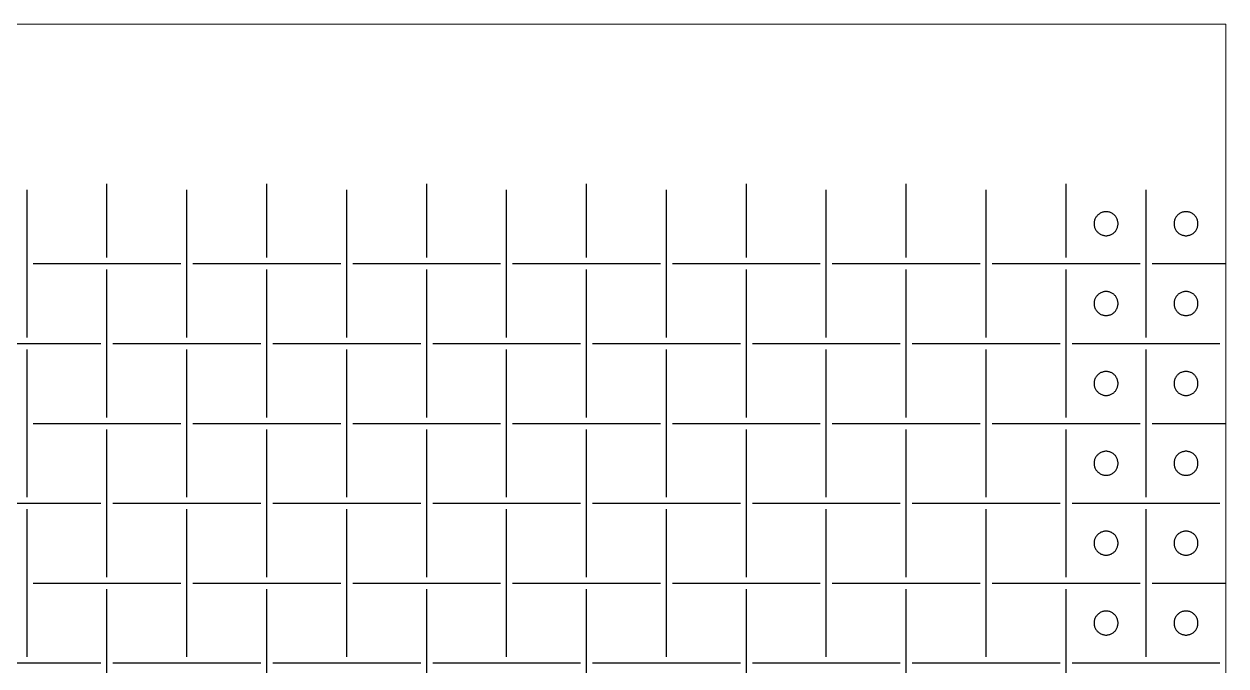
# Model space of a CAD drawing. Header units: metres. Extents: x 0 to 300, y -20 to 320.
# Drawn here: x 149.6 to 300, y 239.6 to 320 of the extents above; entities that cross this region are included whole.
import ezdxf

# ---------------------------------------------------------------- set-up
doc = ezdxf.new("R2010")
doc.units = ezdxf.units.M

msp = doc.modelspace()

# ---------------------------------------------------------------- linework, layer by layer
at = {"lineweight": 0}
for p in [(0, 320), (300, -20)]:
    msp.add_line(p, (300, 320), dxfattribs=at)
for p, q in [((150, 280.75), (150, 299.25)), ((160, 290.75), (160, 300)), ((170, 280.75), (170, 299.25)), ((180, 290.75), (180, 300)), ((190, 280.75), (190, 299.25)), ((200, 290.75), (200, 300)), ((210, 280.75), (210, 299.25)), ((220, 290.75), (220, 300)), ((230, 280.75), (230, 299.25)), ((240, 290.75), (240, 300)), ((250, 280.75), (250, 299.25)), ((260, 290.75), (260, 300)), ((270, 280.75), (270, 299.25)), ((280, 290.75), (280, 300)), ((290, 280.75), (290, 299.25)), ((284.2, 296.27), (284.12, 296.21)), ((284.28, 296.31), (284.2, 296.27)), ((284.36, 296.36), (284.28, 296.31)), ((284.45, 296.39), (284.36, 296.36)), ((284.54, 296.43), (284.45, 296.39)), ((284.63, 296.45), (284.54, 296.43)), ((284.72, 296.47), (284.63, 296.45)), ((284.81, 296.49), (284.72, 296.47)), ((284.91, 296.5), (284.81, 296.49)), ((285, 296.5), (284.91, 296.5)), ((285.09, 296.5), (285, 296.5)), ((285.19, 296.49), (285.09, 296.5)), ((285.28, 296.47), (285.19, 296.49)), ((285.37, 296.45), (285.28, 296.47)), ((285.46, 296.43), (285.37, 296.45)), ((285.55, 296.39), (285.46, 296.43)), ((285.64, 296.36), (285.55, 296.39)), ((285.72, 296.31), (285.64, 296.36)), ((285.8, 296.27), (285.72, 296.31)), ((285.88, 296.21), (285.8, 296.27)), ((294.2, 296.27), (294.12, 296.21)), ((294.28, 296.31), (294.2, 296.27)), ((294.36, 296.36), (294.28, 296.31)), ((294.45, 296.39), (294.36, 296.36)), ((294.54, 296.43), (294.45, 296.39)), ((294.63, 296.45), (294.54, 296.43)), ((294.72, 296.47), (294.63, 296.45)), ((294.81, 296.49), (294.72, 296.47)), ((294.91, 296.5), (294.81, 296.49)), ((295, 296.5), (294.91, 296.5)), ((295.09, 296.5), (295, 296.5)), ((295.19, 296.49), (295.09, 296.5)), ((295.28, 296.47), (295.19, 296.49)), ((295.37, 296.45), (295.28, 296.47)), ((295.46, 296.43), (295.37, 296.45)), ((295.55, 296.39), (295.46, 296.43)), ((295.64, 296.36), (295.55, 296.39)), ((295.72, 296.31), (295.64, 296.36)), ((295.8, 296.27), (295.72, 296.31)), ((295.88, 296.21), (295.8, 296.27)), ((283.51, 295.19), (283.5, 295.09)), ((283.5, 295.09), (283.5, 295)), ((283.5, 295), (283.5, 294.91)), ((283.5, 294.91), (283.51, 294.81)), ((283.53, 295.28), (283.51, 295.19)), ((283.51, 294.81), (283.53, 294.72)), ((283.55, 295.37), (283.53, 295.28)), ((283.57, 295.46), (283.55, 295.37)), ((283.61, 295.55), (283.57, 295.46)), ((283.64, 295.64), (283.61, 295.55)), ((283.69, 295.72), (283.64, 295.64)), ((283.73, 295.8), (283.69, 295.72)), ((283.79, 295.88), (283.73, 295.8)), ((283.84, 295.96), (283.79, 295.88)), ((283.91, 296.03), (283.84, 295.96)), ((283.97, 296.09), (283.91, 296.03)), ((284.04, 296.16), (283.97, 296.09)), ((284.12, 296.21), (284.04, 296.16)), ((285.96, 296.16), (285.88, 296.21)), ((286.03, 296.09), (285.96, 296.16)), ((286.09, 296.03), (286.03, 296.09)), ((286.16, 295.96), (286.09, 296.03)), ((286.21, 295.88), (286.16, 295.96)), ((286.27, 295.8), (286.21, 295.88)), ((286.31, 295.72), (286.27, 295.8)), ((286.36, 295.64), (286.31, 295.72)), ((286.39, 295.55), (286.36, 295.64)), ((286.43, 295.46), (286.39, 295.55)), ((286.45, 295.37), (286.43, 295.46)), ((286.47, 295.28), (286.45, 295.37)), ((286.49, 295.19), (286.47, 295.28)), ((286.47, 294.72), (286.49, 294.81)), ((286.5, 295.09), (286.49, 295.19)), ((286.49, 294.81), (286.5, 294.91)), ((286.5, 295), (286.5, 295.09)), ((286.5, 294.91), (286.5, 295)), ((293.51, 295.19), (293.5, 295.09)), ((293.5, 295.09), (293.5, 295)), ((293.5, 295), (293.5, 294.91)), ((293.5, 294.91), (293.51, 294.81)), ((293.53, 295.28), (293.51, 295.19)), ((293.51, 294.81), (293.53, 294.72)), ((293.55, 295.37), (293.53, 295.28)), ((293.57, 295.46), (293.55, 295.37)), ((293.61, 295.55), (293.57, 295.46)), ((293.64, 295.64), (293.61, 295.55)), ((293.69, 295.72), (293.64, 295.64)), ((293.73, 295.8), (293.69, 295.72)), ((293.79, 295.88), (293.73, 295.8)), ((293.84, 295.96), (293.79, 295.88)), ((293.91, 296.03), (293.84, 295.96)), ((293.97, 296.09), (293.91, 296.03)), ((294.04, 296.16), (293.97, 296.09)), ((294.12, 296.21), (294.04, 296.16)), ((295.96, 296.16), (295.88, 296.21)), ((296.03, 296.09), (295.96, 296.16)), ((296.09, 296.03), (296.03, 296.09)), ((296.16, 295.96), (296.09, 296.03)), ((296.21, 295.88), (296.16, 295.96)), ((296.27, 295.8), (296.21, 295.88)), ((296.31, 295.72), (296.27, 295.8)), ((296.36, 295.64), (296.31, 295.72)), ((296.39, 295.55), (296.36, 295.64)), ((296.43, 295.46), (296.39, 295.55)), ((296.45, 295.37), (296.43, 295.46)), ((296.47, 295.28), (296.45, 295.37)), ((296.49, 295.19), (296.47, 295.28)), ((296.47, 294.72), (296.49, 294.81)), ((296.5, 295.09), (296.49, 295.19)), ((296.49, 294.81), (296.5, 294.91)), ((296.5, 295), (296.5, 295.09)), ((296.5, 294.91), (296.5, 295)), ((283.53, 294.72), (283.55, 294.63)), ((283.55, 294.63), (283.57, 294.54)), ((283.57, 294.54), (283.61, 294.45)), ((283.61, 294.45), (283.64, 294.36)), ((283.64, 294.36), (283.69, 294.28)), ((283.69, 294.28), (283.73, 294.2)), ((283.73, 294.2), (283.79, 294.12)), ((283.79, 294.12), (283.84, 294.04)), ((283.84, 294.04), (283.91, 293.97)), ((283.91, 293.97), (283.97, 293.91)), ((283.97, 293.91), (284.04, 293.84)), ((284.04, 293.84), (284.12, 293.79)), ((284.12, 293.79), (284.2, 293.73)), ((284.2, 293.73), (284.28, 293.69)), ((284.28, 293.69), (284.36, 293.64)), ((284.36, 293.64), (284.45, 293.61)), ((284.45, 293.61), (284.54, 293.57)), ((284.54, 293.57), (284.63, 293.55)), ((284.63, 293.55), (284.72, 293.53)), ((284.72, 293.53), (284.81, 293.51)), ((284.81, 293.51), (284.91, 293.5)), ((284.91, 293.5), (285, 293.5)), ((285, 293.5), (285.09, 293.5)), ((285.09, 293.5), (285.19, 293.51)), ((285.19, 293.51), (285.28, 293.53)), ((285.28, 293.53), (285.37, 293.55)), ((285.37, 293.55), (285.46, 293.57)), ((285.46, 293.57), (285.55, 293.61)), ((285.55, 293.61), (285.64, 293.64)), ((285.64, 293.64), (285.72, 293.69)), ((285.72, 293.69), (285.8, 293.73)), ((285.8, 293.73), (285.88, 293.79)), ((285.88, 293.79), (285.96, 293.84)), ((285.96, 293.84), (286.03, 293.91)), ((286.03, 293.91), (286.09, 293.97)), ((286.09, 293.97), (286.16, 294.04)), ((286.16, 294.04), (286.21, 294.12)), ((286.21, 294.12), (286.27, 294.2)), ((286.27, 294.2), (286.31, 294.28)), ((286.31, 294.28), (286.36, 294.36)), ((286.36, 294.36), (286.39, 294.45)), ((286.39, 294.45), (286.43, 294.54)), ((286.43, 294.54), (286.45, 294.63)), ((286.45, 294.63), (286.47, 294.72)), ((293.53, 294.72), (293.55, 294.63)), ((293.55, 294.63), (293.57, 294.54)), ((293.57, 294.54), (293.61, 294.45)), ((293.61, 294.45), (293.64, 294.36)), ((293.64, 294.36), (293.69, 294.28)), ((293.69, 294.28), (293.73, 294.2)), ((293.73, 294.2), (293.79, 294.12)), ((293.79, 294.12), (293.84, 294.04)), ((293.84, 294.04), (293.91, 293.97)), ((293.91, 293.97), (293.97, 293.91)), ((293.97, 293.91), (294.04, 293.84)), ((294.04, 293.84), (294.12, 293.79)), ((294.12, 293.79), (294.2, 293.73)), ((294.2, 293.73), (294.28, 293.69)), ((294.28, 293.69), (294.36, 293.64)), ((294.36, 293.64), (294.45, 293.61)), ((294.45, 293.61), (294.54, 293.57)), ((294.54, 293.57), (294.63, 293.55)), ((294.63, 293.55), (294.72, 293.53)), ((294.72, 293.53), (294.81, 293.51)), ((294.81, 293.51), (294.91, 293.5)), ((294.91, 293.5), (295, 293.5)), ((295, 293.5), (295.09, 293.5)), ((295.09, 293.5), (295.19, 293.51)), ((295.19, 293.51), (295.28, 293.53)), ((295.28, 293.53), (295.37, 293.55)), ((295.37, 293.55), (295.46, 293.57)), ((295.46, 293.57), (295.55, 293.61)), ((295.55, 293.61), (295.64, 293.64)), ((295.64, 293.64), (295.72, 293.69)), ((295.72, 293.69), (295.8, 293.73)), ((295.8, 293.73), (295.88, 293.79)), ((295.88, 293.79), (295.96, 293.84)), ((295.96, 293.84), (296.03, 293.91)), ((296.03, 293.91), (296.09, 293.97)), ((296.09, 293.97), (296.16, 294.04)), ((296.16, 294.04), (296.21, 294.12)), ((296.21, 294.12), (296.27, 294.2)), ((296.27, 294.2), (296.31, 294.28)), ((296.31, 294.28), (296.36, 294.36)), ((296.36, 294.36), (296.39, 294.45)), ((296.39, 294.45), (296.43, 294.54)), ((296.43, 294.54), (296.45, 294.63)), ((296.45, 294.63), (296.47, 294.72)), ((150.75, 290), (169.25, 290)), ((160, 270.75), (160, 289.25)), ((170.75, 290), (189.25, 290)), ((180, 270.75), (180, 289.25)), ((190.75, 290), (209.25, 290)), ((200, 270.75), (200, 289.25)), ((210.75, 290), (229.25, 290)), ((220, 270.75), (220, 289.25)), ((230.75, 290), (249.25, 290)), ((240, 270.75), (240, 289.25)), ((250.75, 290), (269.25, 290)), ((260, 270.75), (260, 289.25)), ((270.75, 290), (289.25, 290)), ((280, 270.75), (280, 289.25)), ((290.75, 290), (300, 290)), ((283.69, 285.72), (283.64, 285.64)), ((283.73, 285.8), (283.69, 285.72)), ((283.79, 285.88), (283.73, 285.8)), ((283.84, 285.96), (283.79, 285.88)), ((283.91, 286.03), (283.84, 285.96)), ((283.97, 286.09), (283.91, 286.03)), ((284.04, 286.16), (283.97, 286.09)), ((284.12, 286.21), (284.04, 286.16)), ((284.2, 286.27), (284.12, 286.21)), ((284.28, 286.31), (284.2, 286.27)), ((284.36, 286.36), (284.28, 286.31)), ((284.45, 286.39), (284.36, 286.36)), ((284.54, 286.43), (284.45, 286.39)), ((284.63, 286.45), (284.54, 286.43)), ((284.72, 286.47), (284.63, 286.45)), ((284.81, 286.49), (284.72, 286.47)), ((284.91, 286.5), (284.81, 286.49)), ((285, 286.5), (284.91, 286.5)), ((285.09, 286.5), (285, 286.5)), ((285.19, 286.49), (285.09, 286.5)), ((285.28, 286.47), (285.19, 286.49)), ((285.37, 286.45), (285.28, 286.47)), ((285.46, 286.43), (285.37, 286.45)), ((285.55, 286.39), (285.46, 286.43)), ((285.64, 286.36), (285.55, 286.39)), ((285.72, 286.31), (285.64, 286.36)), ((285.8, 286.27), (285.72, 286.31)), ((285.88, 286.21), (285.8, 286.27)), ((285.96, 286.16), (285.88, 286.21)), ((286.03, 286.09), (285.96, 286.16)), ((286.09, 286.03), (286.03, 286.09)), ((286.16, 285.96), (286.09, 286.03)), ((286.21, 285.88), (286.16, 285.96)), ((286.27, 285.8), (286.21, 285.88)), ((286.31, 285.72), (286.27, 285.8)), ((286.36, 285.64), (286.31, 285.72)), ((293.69, 285.72), (293.64, 285.64)), ((293.73, 285.8), (293.69, 285.72)), ((293.79, 285.88), (293.73, 285.8)), ((293.84, 285.96), (293.79, 285.88)), ((293.91, 286.03), (293.84, 285.96)), ((293.97, 286.09), (293.91, 286.03)), ((294.04, 286.16), (293.97, 286.09)), ((294.12, 286.21), (294.04, 286.16)), ((294.2, 286.27), (294.12, 286.21)), ((294.28, 286.31), (294.2, 286.27)), ((294.36, 286.36), (294.28, 286.31)), ((294.45, 286.39), (294.36, 286.36)), ((294.54, 286.43), (294.45, 286.39)), ((294.63, 286.45), (294.54, 286.43)), ((294.72, 286.47), (294.63, 286.45)), ((294.81, 286.49), (294.72, 286.47)), ((294.91, 286.5), (294.81, 286.49)), ((295, 286.5), (294.91, 286.5)), ((295.09, 286.5), (295, 286.5)), ((295.19, 286.49), (295.09, 286.5)), ((295.28, 286.47), (295.19, 286.49)), ((295.37, 286.45), (295.28, 286.47)), ((295.46, 286.43), (295.37, 286.45)), ((295.55, 286.39), (295.46, 286.43)), ((295.64, 286.36), (295.55, 286.39)), ((295.72, 286.31), (295.64, 286.36)), ((295.8, 286.27), (295.72, 286.31)), ((295.88, 286.21), (295.8, 286.27)), ((295.96, 286.16), (295.88, 286.21)), ((296.03, 286.09), (295.96, 286.16)), ((296.09, 286.03), (296.03, 286.09)), ((296.16, 285.96), (296.09, 286.03)), ((296.21, 285.88), (296.16, 285.96)), ((296.27, 285.8), (296.21, 285.88)), ((296.31, 285.72), (296.27, 285.8)), ((296.36, 285.64), (296.31, 285.72)), ((283.51, 285.19), (283.5, 285.09)), ((283.5, 285.09), (283.5, 285)), ((283.5, 285), (283.5, 284.91)), ((283.5, 284.91), (283.51, 284.81)), ((283.53, 285.28), (283.51, 285.19)), ((283.51, 284.81), (283.53, 284.72)), ((283.55, 285.37), (283.53, 285.28)), ((283.53, 284.72), (283.55, 284.63)), ((283.57, 285.46), (283.55, 285.37)), ((283.55, 284.63), (283.57, 284.54)), ((283.61, 285.55), (283.57, 285.46)), ((283.57, 284.54), (283.61, 284.45)), ((283.64, 285.64), (283.61, 285.55)), ((283.61, 284.45), (283.64, 284.36)), ((283.64, 284.36), (283.69, 284.28)), ((283.69, 284.28), (283.73, 284.2)), ((286.27, 284.2), (286.31, 284.28)), ((286.31, 284.28), (286.36, 284.36)), ((286.39, 285.55), (286.36, 285.64)), ((286.36, 284.36), (286.39, 284.45)), ((286.43, 285.46), (286.39, 285.55)), ((286.39, 284.45), (286.43, 284.54)), ((286.45, 285.37), (286.43, 285.46)), ((286.43, 284.54), (286.45, 284.63)), ((286.47, 285.28), (286.45, 285.37)), ((286.45, 284.63), (286.47, 284.72)), ((286.49, 285.19), (286.47, 285.28)), ((286.47, 284.72), (286.49, 284.81)), ((286.5, 285.09), (286.49, 285.19)), ((286.49, 284.81), (286.5, 284.91)), ((286.5, 285), (286.5, 285.09)), ((286.5, 284.91), (286.5, 285)), ((293.51, 285.19), (293.5, 285.09)), ((293.5, 285.09), (293.5, 285)), ((293.5, 285), (293.5, 284.91)), ((293.5, 284.91), (293.51, 284.81)), ((293.53, 285.28), (293.51, 285.19)), ((293.51, 284.81), (293.53, 284.72)), ((293.55, 285.37), (293.53, 285.28)), ((293.53, 284.72), (293.55, 284.63)), ((293.57, 285.46), (293.55, 285.37)), ((293.55, 284.63), (293.57, 284.54)), ((293.61, 285.55), (293.57, 285.46)), ((293.57, 284.54), (293.61, 284.45)), ((293.64, 285.64), (293.61, 285.55)), ((293.61, 284.45), (293.64, 284.36)), ((293.64, 284.36), (293.69, 284.28)), ((293.69, 284.28), (293.73, 284.2)), ((296.27, 284.2), (296.31, 284.28)), ((296.31, 284.28), (296.36, 284.36)), ((296.39, 285.55), (296.36, 285.64)), ((296.36, 284.36), (296.39, 284.45)), ((296.43, 285.46), (296.39, 285.55)), ((296.39, 284.45), (296.43, 284.54)), ((296.45, 285.37), (296.43, 285.46)), ((296.43, 284.54), (296.45, 284.63)), ((296.47, 285.28), (296.45, 285.37)), ((296.45, 284.63), (296.47, 284.72)), ((296.49, 285.19), (296.47, 285.28)), ((296.47, 284.72), (296.49, 284.81)), ((296.5, 285.09), (296.49, 285.19)), ((296.49, 284.81), (296.5, 284.91)), ((296.5, 285), (296.5, 285.09)), ((296.5, 284.91), (296.5, 285)), ((283.73, 284.2), (283.79, 284.12)), ((283.79, 284.12), (283.84, 284.04)), ((283.84, 284.04), (283.91, 283.97)), ((283.91, 283.97), (283.97, 283.91)), ((283.97, 283.91), (284.04, 283.84)), ((284.04, 283.84), (284.12, 283.79)), ((284.12, 283.79), (284.2, 283.73)), ((284.2, 283.73), (284.28, 283.69)), ((284.28, 283.69), (284.36, 283.64)), ((284.36, 283.64), (284.45, 283.61)), ((284.45, 283.61), (284.54, 283.57)), ((284.54, 283.57), (284.63, 283.55)), ((284.63, 283.55), (284.72, 283.53)), ((284.72, 283.53), (284.81, 283.51)), ((284.81, 283.51), (284.91, 283.5)), ((284.91, 283.5), (285, 283.5)), ((285, 283.5), (285.09, 283.5)), ((285.09, 283.5), (285.19, 283.51)), ((285.19, 283.51), (285.28, 283.53)), ((285.28, 283.53), (285.37, 283.55)), ((285.37, 283.55), (285.46, 283.57)), ((285.46, 283.57), (285.55, 283.61)), ((285.55, 283.61), (285.64, 283.64)), ((285.64, 283.64), (285.72, 283.69)), ((285.72, 283.69), (285.8, 283.73)), ((285.8, 283.73), (285.88, 283.79)), ((285.88, 283.79), (285.96, 283.84)), ((285.96, 283.84), (286.03, 283.91)), ((286.03, 283.91), (286.09, 283.97)), ((286.09, 283.97), (286.16, 284.04)), ((286.16, 284.04), (286.21, 284.12)), ((286.21, 284.12), (286.27, 284.2)), ((293.73, 284.2), (293.79, 284.12)), ((293.79, 284.12), (293.84, 284.04)), ((293.84, 284.04), (293.91, 283.97)), ((293.91, 283.97), (293.97, 283.91)), ((293.97, 283.91), (294.04, 283.84)), ((294.04, 283.84), (294.12, 283.79)), ((294.12, 283.79), (294.2, 283.73)), ((294.2, 283.73), (294.28, 283.69)), ((294.28, 283.69), (294.36, 283.64)), ((294.36, 283.64), (294.45, 283.61)), ((294.45, 283.61), (294.54, 283.57)), ((294.54, 283.57), (294.63, 283.55)), ((294.63, 283.55), (294.72, 283.53)), ((294.72, 283.53), (294.81, 283.51)), ((294.81, 283.51), (294.91, 283.5)), ((294.91, 283.5), (295, 283.5)), ((295, 283.5), (295.09, 283.5)), ((295.09, 283.5), (295.19, 283.51)), ((295.19, 283.51), (295.28, 283.53)), ((295.28, 283.53), (295.37, 283.55)), ((295.37, 283.55), (295.46, 283.57)), ((295.46, 283.57), (295.55, 283.61)), ((295.55, 283.61), (295.64, 283.64)), ((295.64, 283.64), (295.72, 283.69)), ((295.72, 283.69), (295.8, 283.73)), ((295.8, 283.73), (295.88, 283.79)), ((295.88, 283.79), (295.96, 283.84)), ((295.96, 283.84), (296.03, 283.91)), ((296.03, 283.91), (296.09, 283.97)), ((296.09, 283.97), (296.16, 284.04)), ((296.16, 284.04), (296.21, 284.12)), ((296.21, 284.12), (296.27, 284.2)), ((140.75, 280), (159.25, 280)), ((160.75, 280), (179.25, 280)), ((180.75, 280), (199.25, 280)), ((200.75, 280), (219.25, 280)), ((220.75, 280), (239.25, 280)), ((240.75, 280), (259.25, 280)), ((260.75, 280), (279.25, 280)), ((280.75, 280), (299.25, 280)), ((150, 260.75), (150, 279.25)), ((170, 260.75), (170, 279.25)), ((190, 260.75), (190, 279.25)), ((210, 260.75), (210, 279.25)), ((230, 260.75), (230, 279.25)), ((250, 260.75), (250, 279.25)), ((270, 260.75), (270, 279.25)), ((290, 260.75), (290, 279.25)), ((283.51, 275.19), (283.5, 275.09)), ((283.53, 275.28), (283.51, 275.19)), ((283.55, 275.37), (283.53, 275.28)), ((283.57, 275.46), (283.55, 275.37)), ((283.61, 275.55), (283.57, 275.46)), ((283.64, 275.64), (283.61, 275.55)), ((283.69, 275.72), (283.64, 275.64)), ((283.73, 275.8), (283.69, 275.72)), ((283.79, 275.88), (283.73, 275.8)), ((283.84, 275.96), (283.79, 275.88)), ((283.91, 276.03), (283.84, 275.96)), ((283.97, 276.09), (283.91, 276.03)), ((284.04, 276.16), (283.97, 276.09)), ((284.12, 276.21), (284.04, 276.16)), ((284.2, 276.27), (284.12, 276.21)), ((284.28, 276.31), (284.2, 276.27)), ((284.36, 276.36), (284.28, 276.31)), ((284.45, 276.39), (284.36, 276.36)), ((284.54, 276.43), (284.45, 276.39)), ((284.63, 276.45), (284.54, 276.43)), ((284.72, 276.47), (284.63, 276.45)), ((284.81, 276.49), (284.72, 276.47)), ((284.91, 276.5), (284.81, 276.49)), ((285, 276.5), (284.91, 276.5)), ((285.09, 276.5), (285, 276.5)), ((285.19, 276.49), (285.09, 276.5)), ((285.28, 276.47), (285.19, 276.49)), ((285.37, 276.45), (285.28, 276.47)), ((285.46, 276.43), (285.37, 276.45)), ((285.55, 276.39), (285.46, 276.43)), ((285.64, 276.36), (285.55, 276.39)), ((285.72, 276.31), (285.64, 276.36)), ((285.8, 276.27), (285.72, 276.31)), ((285.88, 276.21), (285.8, 276.27)), ((285.96, 276.16), (285.88, 276.21)), ((286.03, 276.09), (285.96, 276.16)), ((286.09, 276.03), (286.03, 276.09)), ((286.16, 275.96), (286.09, 276.03)), ((286.21, 275.88), (286.16, 275.96)), ((286.27, 275.8), (286.21, 275.88)), ((286.31, 275.72), (286.27, 275.8)), ((286.36, 275.64), (286.31, 275.72)), ((286.39, 275.55), (286.36, 275.64)), ((286.43, 275.46), (286.39, 275.55)), ((286.45, 275.37), (286.43, 275.46)), ((286.47, 275.28), (286.45, 275.37)), ((286.49, 275.19), (286.47, 275.28)), ((286.5, 275.09), (286.49, 275.19)), ((293.51, 275.19), (293.5, 275.09)), ((293.53, 275.28), (293.51, 275.19)), ((293.55, 275.37), (293.53, 275.28)), ((293.57, 275.46), (293.55, 275.37)), ((293.61, 275.55), (293.57, 275.46)), ((293.64, 275.64), (293.61, 275.55)), ((293.69, 275.72), (293.64, 275.64)), ((293.73, 275.8), (293.69, 275.72)), ((293.79, 275.88), (293.73, 275.8)), ((293.84, 275.96), (293.79, 275.88)), ((293.91, 276.03), (293.84, 275.96)), ((293.97, 276.09), (293.91, 276.03)), ((294.04, 276.16), (293.97, 276.09)), ((294.12, 276.21), (294.04, 276.16)), ((294.2, 276.27), (294.12, 276.21)), ((294.28, 276.31), (294.2, 276.27)), ((294.36, 276.36), (294.28, 276.31)), ((294.45, 276.39), (294.36, 276.36)), ((294.54, 276.43), (294.45, 276.39)), ((294.63, 276.45), (294.54, 276.43)), ((294.72, 276.47), (294.63, 276.45)), ((294.81, 276.49), (294.72, 276.47)), ((294.91, 276.5), (294.81, 276.49)), ((295, 276.5), (294.91, 276.5)), ((295.09, 276.5), (295, 276.5)), ((295.19, 276.49), (295.09, 276.5)), ((295.28, 276.47), (295.19, 276.49)), ((295.37, 276.45), (295.28, 276.47)), ((295.46, 276.43), (295.37, 276.45)), ((295.55, 276.39), (295.46, 276.43)), ((295.64, 276.36), (295.55, 276.39)), ((295.72, 276.31), (295.64, 276.36)), ((295.8, 276.27), (295.72, 276.31)), ((295.88, 276.21), (295.8, 276.27)), ((295.96, 276.16), (295.88, 276.21)), ((296.03, 276.09), (295.96, 276.16)), ((296.09, 276.03), (296.03, 276.09)), ((296.16, 275.96), (296.09, 276.03)), ((296.21, 275.88), (296.16, 275.96)), ((296.27, 275.8), (296.21, 275.88)), ((296.31, 275.72), (296.27, 275.8)), ((296.36, 275.64), (296.31, 275.72)), ((296.39, 275.55), (296.36, 275.64)), ((296.43, 275.46), (296.39, 275.55)), ((296.45, 275.37), (296.43, 275.46)), ((296.47, 275.28), (296.45, 275.37)), ((296.49, 275.19), (296.47, 275.28)), ((296.5, 275.09), (296.49, 275.19)), ((283.5, 275.09), (283.5, 275)), ((283.5, 275), (283.5, 274.91)), ((283.5, 274.91), (283.51, 274.81)), ((283.51, 274.81), (283.53, 274.72)), ((283.53, 274.72), (283.55, 274.63)), ((283.55, 274.63), (283.57, 274.54)), ((283.57, 274.54), (283.61, 274.45)), ((283.61, 274.45), (283.64, 274.36)), ((283.64, 274.36), (283.69, 274.28)), ((283.69, 274.28), (283.73, 274.2)), ((283.73, 274.2), (283.79, 274.12)), ((283.79, 274.12), (283.84, 274.04)), ((283.84, 274.04), (283.91, 273.97)), ((283.91, 273.97), (283.97, 273.91)), ((283.97, 273.91), (284.04, 273.84)), ((284.04, 273.84), (284.12, 273.79)), ((284.12, 273.79), (284.2, 273.73)), ((284.2, 273.73), (284.28, 273.69)), ((284.28, 273.69), (284.36, 273.64)), ((285.64, 273.64), (285.72, 273.69)), ((285.72, 273.69), (285.8, 273.73)), ((285.8, 273.73), (285.88, 273.79)), ((285.88, 273.79), (285.96, 273.84)), ((285.96, 273.84), (286.03, 273.91)), ((286.03, 273.91), (286.09, 273.97)), ((286.09, 273.97), (286.16, 274.04)), ((286.16, 274.04), (286.21, 274.12)), ((286.21, 274.12), (286.27, 274.2)), ((286.27, 274.2), (286.31, 274.28)), ((286.31, 274.28), (286.36, 274.36)), ((286.36, 274.36), (286.39, 274.45)), ((286.39, 274.45), (286.43, 274.54)), ((286.43, 274.54), (286.45, 274.63)), ((286.45, 274.63), (286.47, 274.72)), ((286.47, 274.72), (286.49, 274.81)), ((286.49, 274.81), (286.5, 274.91)), ((286.5, 275), (286.5, 275.09)), ((286.5, 274.91), (286.5, 275)), ((293.5, 275.09), (293.5, 275)), ((293.5, 275), (293.5, 274.91)), ((293.5, 274.91), (293.51, 274.81)), ((293.51, 274.81), (293.53, 274.72)), ((293.53, 274.72), (293.55, 274.63)), ((293.55, 274.63), (293.57, 274.54)), ((293.57, 274.54), (293.61, 274.45)), ((293.61, 274.45), (293.64, 274.36)), ((293.64, 274.36), (293.69, 274.28)), ((293.69, 274.28), (293.73, 274.2)), ((293.73, 274.2), (293.79, 274.12)), ((293.79, 274.12), (293.84, 274.04)), ((293.84, 274.04), (293.91, 273.97)), ((293.91, 273.97), (293.97, 273.91)), ((293.97, 273.91), (294.04, 273.84)), ((294.04, 273.84), (294.12, 273.79)), ((294.12, 273.79), (294.2, 273.73)), ((294.2, 273.73), (294.28, 273.69)), ((294.28, 273.69), (294.36, 273.64)), ((295.64, 273.64), (295.72, 273.69)), ((295.72, 273.69), (295.8, 273.73)), ((295.8, 273.73), (295.88, 273.79)), ((295.88, 273.79), (295.96, 273.84)), ((295.96, 273.84), (296.03, 273.91)), ((296.03, 273.91), (296.09, 273.97)), ((296.09, 273.97), (296.16, 274.04)), ((296.16, 274.04), (296.21, 274.12)), ((296.21, 274.12), (296.27, 274.2)), ((296.27, 274.2), (296.31, 274.28)), ((296.31, 274.28), (296.36, 274.36)), ((296.36, 274.36), (296.39, 274.45)), ((296.39, 274.45), (296.43, 274.54)), ((296.43, 274.54), (296.45, 274.63)), ((296.45, 274.63), (296.47, 274.72)), ((296.47, 274.72), (296.49, 274.81)), ((296.49, 274.81), (296.5, 274.91)), ((296.5, 275), (296.5, 275.09)), ((296.5, 274.91), (296.5, 275)), ((284.36, 273.64), (284.45, 273.61)), ((284.45, 273.61), (284.54, 273.57)), ((284.54, 273.57), (284.63, 273.55)), ((284.63, 273.55), (284.72, 273.53)), ((284.72, 273.53), (284.81, 273.51)), ((284.81, 273.51), (284.91, 273.5)), ((284.91, 273.5), (285, 273.5)), ((285, 273.5), (285.09, 273.5)), ((285.09, 273.5), (285.19, 273.51)), ((285.19, 273.51), (285.28, 273.53)), ((285.28, 273.53), (285.37, 273.55)), ((285.37, 273.55), (285.46, 273.57)), ((285.46, 273.57), (285.55, 273.61)), ((285.55, 273.61), (285.64, 273.64)), ((294.36, 273.64), (294.45, 273.61)), ((294.45, 273.61), (294.54, 273.57)), ((294.54, 273.57), (294.63, 273.55)), ((294.63, 273.55), (294.72, 273.53)), ((294.72, 273.53), (294.81, 273.51)), ((294.81, 273.51), (294.91, 273.5)), ((294.91, 273.5), (295, 273.5)), ((295, 273.5), (295.09, 273.5)), ((295.09, 273.5), (295.19, 273.51)), ((295.19, 273.51), (295.28, 273.53)), ((295.28, 273.53), (295.37, 273.55)), ((295.37, 273.55), (295.46, 273.57)), ((295.46, 273.57), (295.55, 273.61)), ((295.55, 273.61), (295.64, 273.64)), ((150.75, 270), (169.25, 270)), ((160, 250.75), (160, 269.25)), ((170.75, 270), (189.25, 270)), ((180, 250.75), (180, 269.25)), ((190.75, 270), (209.25, 270)), ((200, 250.75), (200, 269.25)), ((210.75, 270), (229.25, 270)), ((220, 250.75), (220, 269.25)), ((230.75, 270), (249.25, 270)), ((240, 250.75), (240, 269.25)), ((250.75, 270), (269.25, 270)), ((260, 250.75), (260, 269.25)), ((270.75, 270), (289.25, 270)), ((280, 250.75), (280, 269.25)), ((290.75, 270), (300, 270)), ((284.12, 266.21), (284.04, 266.16)), ((284.2, 266.27), (284.12, 266.21)), ((284.28, 266.31), (284.2, 266.27)), ((284.36, 266.36), (284.28, 266.31)), ((284.45, 266.39), (284.36, 266.36)), ((284.54, 266.43), (284.45, 266.39)), ((284.63, 266.45), (284.54, 266.43)), ((284.72, 266.47), (284.63, 266.45)), ((284.81, 266.49), (284.72, 266.47)), ((284.91, 266.5), (284.81, 266.49)), ((285, 266.5), (284.91, 266.5)), ((285.09, 266.5), (285, 266.5)), ((285.19, 266.49), (285.09, 266.5)), ((285.28, 266.47), (285.19, 266.49)), ((285.37, 266.45), (285.28, 266.47)), ((285.46, 266.43), (285.37, 266.45)), ((285.55, 266.39), (285.46, 266.43)), ((285.64, 266.36), (285.55, 266.39)), ((285.72, 266.31), (285.64, 266.36)), ((285.8, 266.27), (285.72, 266.31)), ((285.88, 266.21), (285.8, 266.27)), ((285.96, 266.16), (285.88, 266.21)), ((294.12, 266.21), (294.04, 266.16)), ((294.2, 266.27), (294.12, 266.21)), ((294.28, 266.31), (294.2, 266.27)), ((294.36, 266.36), (294.28, 266.31)), ((294.45, 266.39), (294.36, 266.36)), ((294.54, 266.43), (294.45, 266.39)), ((294.63, 266.45), (294.54, 266.43)), ((294.72, 266.47), (294.63, 266.45)), ((294.81, 266.49), (294.72, 266.47)), ((294.91, 266.5), (294.81, 266.49)), ((295, 266.5), (294.91, 266.5)), ((295.09, 266.5), (295, 266.5)), ((295.19, 266.49), (295.09, 266.5)), ((295.28, 266.47), (295.19, 266.49)), ((295.37, 266.45), (295.28, 266.47)), ((295.46, 266.43), (295.37, 266.45)), ((295.55, 266.39), (295.46, 266.43)), ((295.64, 266.36), (295.55, 266.39)), ((295.72, 266.31), (295.64, 266.36)), ((295.8, 266.27), (295.72, 266.31)), ((295.88, 266.21), (295.8, 266.27)), ((295.96, 266.16), (295.88, 266.21)), ((283.51, 265.19), (283.5, 265.09)), ((283.5, 265.09), (283.5, 265)), ((283.5, 265), (283.5, 264.91)), ((283.5, 264.91), (283.51, 264.81)), ((283.53, 265.28), (283.51, 265.19)), ((283.51, 264.81), (283.53, 264.72)), ((283.55, 265.37), (283.53, 265.28)), ((283.53, 264.72), (283.55, 264.63)), ((283.57, 265.46), (283.55, 265.37)), ((283.61, 265.55), (283.57, 265.46)), ((283.64, 265.64), (283.61, 265.55)), ((283.69, 265.72), (283.64, 265.64)), ((283.73, 265.8), (283.69, 265.72)), ((283.79, 265.88), (283.73, 265.8)), ((283.84, 265.96), (283.79, 265.88)), ((283.91, 266.03), (283.84, 265.96)), ((283.97, 266.09), (283.91, 266.03)), ((284.04, 266.16), (283.97, 266.09)), ((286.03, 266.09), (285.96, 266.16)), ((286.09, 266.03), (286.03, 266.09)), ((286.16, 265.96), (286.09, 266.03)), ((286.21, 265.88), (286.16, 265.96)), ((286.27, 265.8), (286.21, 265.88)), ((286.31, 265.72), (286.27, 265.8)), ((286.36, 265.64), (286.31, 265.72)), ((286.39, 265.55), (286.36, 265.64)), ((286.43, 265.46), (286.39, 265.55)), ((286.45, 265.37), (286.43, 265.46)), ((286.47, 265.28), (286.45, 265.37)), ((286.45, 264.63), (286.47, 264.72)), ((286.49, 265.19), (286.47, 265.28)), ((286.47, 264.72), (286.49, 264.81)), ((286.5, 265.09), (286.49, 265.19)), ((286.49, 264.81), (286.5, 264.91)), ((286.5, 265), (286.5, 265.09)), ((286.5, 264.91), (286.5, 265)), ((293.51, 265.19), (293.5, 265.09)), ((293.5, 265.09), (293.5, 265)), ((293.5, 265), (293.5, 264.91)), ((293.5, 264.91), (293.51, 264.81)), ((293.53, 265.28), (293.51, 265.19)), ((293.51, 264.81), (293.53, 264.72)), ((293.55, 265.37), (293.53, 265.28)), ((293.53, 264.72), (293.55, 264.63)), ((293.57, 265.46), (293.55, 265.37)), ((293.61, 265.55), (293.57, 265.46)), ((293.64, 265.64), (293.61, 265.55)), ((293.69, 265.72), (293.64, 265.64)), ((293.73, 265.8), (293.69, 265.72)), ((293.79, 265.88), (293.73, 265.8)), ((293.84, 265.96), (293.79, 265.88)), ((293.91, 266.03), (293.84, 265.96)), ((293.97, 266.09), (293.91, 266.03)), ((294.04, 266.16), (293.97, 266.09)), ((296.03, 266.09), (295.96, 266.16)), ((296.09, 266.03), (296.03, 266.09)), ((296.16, 265.96), (296.09, 266.03)), ((296.21, 265.88), (296.16, 265.96)), ((296.27, 265.8), (296.21, 265.88)), ((296.31, 265.72), (296.27, 265.8)), ((296.36, 265.64), (296.31, 265.72)), ((296.39, 265.55), (296.36, 265.64)), ((296.43, 265.46), (296.39, 265.55)), ((296.45, 265.37), (296.43, 265.46)), ((296.47, 265.28), (296.45, 265.37)), ((296.45, 264.63), (296.47, 264.72)), ((296.49, 265.19), (296.47, 265.28)), ((296.47, 264.72), (296.49, 264.81)), ((296.5, 265.09), (296.49, 265.19)), ((296.49, 264.81), (296.5, 264.91)), ((296.5, 265), (296.5, 265.09)), ((296.5, 264.91), (296.5, 265)), ((283.55, 264.63), (283.57, 264.54)), ((283.57, 264.54), (283.61, 264.45)), ((283.61, 264.45), (283.64, 264.36)), ((283.64, 264.36), (283.69, 264.28)), ((283.69, 264.28), (283.73, 264.2)), ((283.73, 264.2), (283.79, 264.12)), ((283.79, 264.12), (283.84, 264.04)), ((283.84, 264.04), (283.91, 263.97)), ((283.91, 263.97), (283.97, 263.91)), ((283.97, 263.91), (284.04, 263.84)), ((284.04, 263.84), (284.12, 263.79)), ((284.12, 263.79), (284.2, 263.73)), ((284.2, 263.73), (284.28, 263.69)), ((284.28, 263.69), (284.36, 263.64)), ((284.36, 263.64), (284.45, 263.61)), ((284.45, 263.61), (284.54, 263.57)), ((284.54, 263.57), (284.63, 263.55)), ((284.63, 263.55), (284.72, 263.53)), ((284.72, 263.53), (284.81, 263.51)), ((284.81, 263.51), (284.91, 263.5)), ((284.91, 263.5), (285, 263.5)), ((285, 263.5), (285.09, 263.5)), ((285.09, 263.5), (285.19, 263.51)), ((285.19, 263.51), (285.28, 263.53)), ((285.28, 263.53), (285.37, 263.55)), ((285.37, 263.55), (285.46, 263.57)), ((285.46, 263.57), (285.55, 263.61)), ((285.55, 263.61), (285.64, 263.64)), ((285.64, 263.64), (285.72, 263.69)), ((285.72, 263.69), (285.8, 263.73)), ((285.8, 263.73), (285.88, 263.79)), ((285.88, 263.79), (285.96, 263.84)), ((285.96, 263.84), (286.03, 263.91)), ((286.03, 263.91), (286.09, 263.97)), ((286.09, 263.97), (286.16, 264.04)), ((286.16, 264.04), (286.21, 264.12)), ((286.21, 264.12), (286.27, 264.2)), ((286.27, 264.2), (286.31, 264.28)), ((286.31, 264.28), (286.36, 264.36)), ((286.36, 264.36), (286.39, 264.45)), ((286.39, 264.45), (286.43, 264.54)), ((286.43, 264.54), (286.45, 264.63)), ((293.55, 264.63), (293.57, 264.54)), ((293.57, 264.54), (293.61, 264.45)), ((293.61, 264.45), (293.64, 264.36)), ((293.64, 264.36), (293.69, 264.28)), ((293.69, 264.28), (293.73, 264.2)), ((293.73, 264.2), (293.79, 264.12)), ((293.79, 264.12), (293.84, 264.04)), ((293.84, 264.04), (293.91, 263.97)), ((293.91, 263.97), (293.97, 263.91)), ((293.97, 263.91), (294.04, 263.84)), ((294.04, 263.84), (294.12, 263.79)), ((294.12, 263.79), (294.2, 263.73)), ((294.2, 263.73), (294.28, 263.69)), ((294.28, 263.69), (294.36, 263.64)), ((294.36, 263.64), (294.45, 263.61)), ((294.45, 263.61), (294.54, 263.57)), ((294.54, 263.57), (294.63, 263.55)), ((294.63, 263.55), (294.72, 263.53)), ((294.72, 263.53), (294.81, 263.51)), ((294.81, 263.51), (294.91, 263.5)), ((294.91, 263.5), (295, 263.5)), ((295, 263.5), (295.09, 263.5)), ((295.09, 263.5), (295.19, 263.51)), ((295.19, 263.51), (295.28, 263.53)), ((295.28, 263.53), (295.37, 263.55)), ((295.37, 263.55), (295.46, 263.57)), ((295.46, 263.57), (295.55, 263.61)), ((295.55, 263.61), (295.64, 263.64)), ((295.64, 263.64), (295.72, 263.69)), ((295.72, 263.69), (295.8, 263.73)), ((295.8, 263.73), (295.88, 263.79)), ((295.88, 263.79), (295.96, 263.84)), ((295.96, 263.84), (296.03, 263.91)), ((296.03, 263.91), (296.09, 263.97)), ((296.09, 263.97), (296.16, 264.04)), ((296.16, 264.04), (296.21, 264.12)), ((296.21, 264.12), (296.27, 264.2)), ((296.27, 264.2), (296.31, 264.28)), ((296.31, 264.28), (296.36, 264.36)), ((296.36, 264.36), (296.39, 264.45)), ((296.39, 264.45), (296.43, 264.54)), ((296.43, 264.54), (296.45, 264.63)), ((140.75, 260), (159.25, 260)), ((150, 240.75), (150, 259.25)), ((160.75, 260), (179.25, 260)), ((170, 240.75), (170, 259.25)), ((180.75, 260), (199.25, 260)), ((190, 240.75), (190, 259.25)), ((200.75, 260), (219.25, 260)), ((210, 240.75), (210, 259.25)), ((220.75, 260), (239.25, 260)), ((230, 240.75), (230, 259.25)), ((240.75, 260), (259.25, 260)), ((250, 240.75), (250, 259.25)), ((260.75, 260), (279.25, 260)), ((270, 240.75), (270, 259.25)), ((280.75, 260), (299.25, 260)), ((290, 240.75), (290, 259.25)), ((283.64, 255.64), (283.61, 255.55)), ((283.69, 255.72), (283.64, 255.64)), ((283.73, 255.8), (283.69, 255.72)), ((283.79, 255.88), (283.73, 255.8)), ((283.84, 255.96), (283.79, 255.88)), ((283.91, 256.03), (283.84, 255.96)), ((283.97, 256.09), (283.91, 256.03)), ((284.04, 256.16), (283.97, 256.09)), ((284.12, 256.21), (284.04, 256.16)), ((284.2, 256.27), (284.12, 256.21)), ((284.28, 256.31), (284.2, 256.27)), ((284.36, 256.36), (284.28, 256.31)), ((284.45, 256.39), (284.36, 256.36)), ((284.54, 256.43), (284.45, 256.39)), ((284.63, 256.45), (284.54, 256.43)), ((284.72, 256.47), (284.63, 256.45)), ((284.81, 256.49), (284.72, 256.47)), ((284.91, 256.5), (284.81, 256.49)), ((285, 256.5), (284.91, 256.5)), ((285.09, 256.5), (285, 256.5)), ((285.19, 256.49), (285.09, 256.5)), ((285.28, 256.47), (285.19, 256.49)), ((285.37, 256.45), (285.28, 256.47)), ((285.46, 256.43), (285.37, 256.45)), ((285.55, 256.39), (285.46, 256.43)), ((285.64, 256.36), (285.55, 256.39)), ((285.72, 256.31), (285.64, 256.36)), ((285.8, 256.27), (285.72, 256.31)), ((285.88, 256.21), (285.8, 256.27)), ((285.96, 256.16), (285.88, 256.21)), ((286.03, 256.09), (285.96, 256.16)), ((286.09, 256.03), (286.03, 256.09)), ((286.16, 255.96), (286.09, 256.03)), ((286.21, 255.88), (286.16, 255.96)), ((286.27, 255.8), (286.21, 255.88)), ((286.31, 255.72), (286.27, 255.8)), ((286.36, 255.64), (286.31, 255.72)), ((286.39, 255.55), (286.36, 255.64)), ((293.64, 255.64), (293.61, 255.55)), ((293.69, 255.72), (293.64, 255.64)), ((293.73, 255.8), (293.69, 255.72)), ((293.79, 255.88), (293.73, 255.8)), ((293.84, 255.96), (293.79, 255.88)), ((293.91, 256.03), (293.84, 255.96)), ((293.97, 256.09), (293.91, 256.03)), ((294.04, 256.16), (293.97, 256.09)), ((294.12, 256.21), (294.04, 256.16)), ((294.2, 256.27), (294.12, 256.21)), ((294.28, 256.31), (294.2, 256.27)), ((294.36, 256.36), (294.28, 256.31)), ((294.45, 256.39), (294.36, 256.36)), ((294.54, 256.43), (294.45, 256.39)), ((294.63, 256.45), (294.54, 256.43)), ((294.72, 256.47), (294.63, 256.45)), ((294.81, 256.49), (294.72, 256.47)), ((294.91, 256.5), (294.81, 256.49)), ((295, 256.5), (294.91, 256.5)), ((295.09, 256.5), (295, 256.5)), ((295.19, 256.49), (295.09, 256.5)), ((295.28, 256.47), (295.19, 256.49)), ((295.37, 256.45), (295.28, 256.47)), ((295.46, 256.43), (295.37, 256.45)), ((295.55, 256.39), (295.46, 256.43)), ((295.64, 256.36), (295.55, 256.39)), ((295.72, 256.31), (295.64, 256.36)), ((295.8, 256.27), (295.72, 256.31)), ((295.88, 256.21), (295.8, 256.27)), ((295.96, 256.16), (295.88, 256.21)), ((296.03, 256.09), (295.96, 256.16)), ((296.09, 256.03), (296.03, 256.09)), ((296.16, 255.96), (296.09, 256.03)), ((296.21, 255.88), (296.16, 255.96)), ((296.27, 255.8), (296.21, 255.88)), ((296.31, 255.72), (296.27, 255.8)), ((296.36, 255.64), (296.31, 255.72)), ((296.39, 255.55), (296.36, 255.64)), ((283.51, 255.19), (283.5, 255.09)), ((283.5, 255.09), (283.5, 255)), ((283.5, 255), (283.5, 254.91)), ((283.5, 254.91), (283.51, 254.81)), ((283.53, 255.28), (283.51, 255.19)), ((283.51, 254.81), (283.53, 254.72)), ((283.55, 255.37), (283.53, 255.28)), ((283.53, 254.72), (283.55, 254.63)), ((283.57, 255.46), (283.55, 255.37)), ((283.55, 254.63), (283.57, 254.54)), ((283.61, 255.55), (283.57, 255.46)), ((283.57, 254.54), (283.61, 254.45)), ((283.61, 254.45), (283.64, 254.36)), ((283.64, 254.36), (283.69, 254.28)), ((283.69, 254.28), (283.73, 254.2)), ((283.73, 254.2), (283.79, 254.12)), ((286.21, 254.12), (286.27, 254.2)), ((286.27, 254.2), (286.31, 254.28)), ((286.31, 254.28), (286.36, 254.36)), ((286.36, 254.36), (286.39, 254.45)), ((286.43, 255.46), (286.39, 255.55)), ((286.39, 254.45), (286.43, 254.54)), ((286.45, 255.37), (286.43, 255.46)), ((286.43, 254.54), (286.45, 254.63)), ((286.47, 255.28), (286.45, 255.37)), ((286.45, 254.63), (286.47, 254.72)), ((286.49, 255.19), (286.47, 255.28)), ((286.47, 254.72), (286.49, 254.81)), ((286.5, 255.09), (286.49, 255.19)), ((286.49, 254.81), (286.5, 254.91)), ((286.5, 255), (286.5, 255.09)), ((286.5, 254.91), (286.5, 255)), ((293.51, 255.19), (293.5, 255.09)), ((293.5, 255.09), (293.5, 255)), ((293.5, 255), (293.5, 254.91)), ((293.5, 254.91), (293.51, 254.81)), ((293.53, 255.28), (293.51, 255.19)), ((293.51, 254.81), (293.53, 254.72)), ((293.55, 255.37), (293.53, 255.28)), ((293.53, 254.72), (293.55, 254.63)), ((293.57, 255.46), (293.55, 255.37)), ((293.55, 254.63), (293.57, 254.54)), ((293.61, 255.55), (293.57, 255.46)), ((293.57, 254.54), (293.61, 254.45)), ((293.61, 254.45), (293.64, 254.36)), ((293.64, 254.36), (293.69, 254.28)), ((293.69, 254.28), (293.73, 254.2)), ((293.73, 254.2), (293.79, 254.12)), ((296.21, 254.12), (296.27, 254.2)), ((296.27, 254.2), (296.31, 254.28)), ((296.31, 254.28), (296.36, 254.36)), ((296.36, 254.36), (296.39, 254.45)), ((296.43, 255.46), (296.39, 255.55)), ((296.39, 254.45), (296.43, 254.54)), ((296.45, 255.37), (296.43, 255.46)), ((296.43, 254.54), (296.45, 254.63)), ((296.47, 255.28), (296.45, 255.37)), ((296.45, 254.63), (296.47, 254.72)), ((296.49, 255.19), (296.47, 255.28)), ((296.47, 254.72), (296.49, 254.81)), ((296.5, 255.09), (296.49, 255.19)), ((296.49, 254.81), (296.5, 254.91)), ((296.5, 255), (296.5, 255.09)), ((296.5, 254.91), (296.5, 255)), ((283.79, 254.12), (283.84, 254.04)), ((283.84, 254.04), (283.91, 253.97)), ((283.91, 253.97), (283.97, 253.91)), ((283.97, 253.91), (284.04, 253.84)), ((284.04, 253.84), (284.12, 253.79)), ((284.12, 253.79), (284.2, 253.73)), ((284.2, 253.73), (284.28, 253.69)), ((284.28, 253.69), (284.36, 253.64)), ((284.36, 253.64), (284.45, 253.61)), ((284.45, 253.61), (284.54, 253.57)), ((284.54, 253.57), (284.63, 253.55)), ((284.63, 253.55), (284.72, 253.53)), ((284.72, 253.53), (284.81, 253.51)), ((284.81, 253.51), (284.91, 253.5)), ((284.91, 253.5), (285, 253.5)), ((285, 253.5), (285.09, 253.5)), ((285.09, 253.5), (285.19, 253.51)), ((285.19, 253.51), (285.28, 253.53)), ((285.28, 253.53), (285.37, 253.55)), ((285.37, 253.55), (285.46, 253.57)), ((285.46, 253.57), (285.55, 253.61)), ((285.55, 253.61), (285.64, 253.64)), ((285.64, 253.64), (285.72, 253.69)), ((285.72, 253.69), (285.8, 253.73)), ((285.8, 253.73), (285.88, 253.79)), ((285.88, 253.79), (285.96, 253.84)), ((285.96, 253.84), (286.03, 253.91)), ((286.03, 253.91), (286.09, 253.97)), ((286.09, 253.97), (286.16, 254.04)), ((286.16, 254.04), (286.21, 254.12)), ((293.79, 254.12), (293.84, 254.04)), ((293.84, 254.04), (293.91, 253.97)), ((293.91, 253.97), (293.97, 253.91)), ((293.97, 253.91), (294.04, 253.84)), ((294.04, 253.84), (294.12, 253.79)), ((294.12, 253.79), (294.2, 253.73)), ((294.2, 253.73), (294.28, 253.69)), ((294.28, 253.69), (294.36, 253.64)), ((294.36, 253.64), (294.45, 253.61)), ((294.45, 253.61), (294.54, 253.57)), ((294.54, 253.57), (294.63, 253.55)), ((294.63, 253.55), (294.72, 253.53)), ((294.72, 253.53), (294.81, 253.51)), ((294.81, 253.51), (294.91, 253.5)), ((294.91, 253.5), (295, 253.5)), ((295, 253.5), (295.09, 253.5)), ((295.09, 253.5), (295.19, 253.51)), ((295.19, 253.51), (295.28, 253.53)), ((295.28, 253.53), (295.37, 253.55)), ((295.37, 253.55), (295.46, 253.57)), ((295.46, 253.57), (295.55, 253.61)), ((295.55, 253.61), (295.64, 253.64)), ((295.64, 253.64), (295.72, 253.69)), ((295.72, 253.69), (295.8, 253.73)), ((295.8, 253.73), (295.88, 253.79)), ((295.88, 253.79), (295.96, 253.84)), ((295.96, 253.84), (296.03, 253.91)), ((296.03, 253.91), (296.09, 253.97)), ((296.09, 253.97), (296.16, 254.04)), ((296.16, 254.04), (296.21, 254.12)), ((150.75, 250), (169.25, 250)), ((170.75, 250), (189.25, 250)), ((190.75, 250), (209.25, 250)), ((210.75, 250), (229.25, 250)), ((230.75, 250), (249.25, 250)), ((250.75, 250), (269.25, 250)), ((270.75, 250), (289.25, 250)), ((290.75, 250), (300, 250)), ((160, 230.75), (160, 249.25)), ((180, 230.75), (180, 249.25)), ((200, 230.75), (200, 249.25)), ((220, 230.75), (220, 249.25)), ((240, 230.75), (240, 249.25)), ((260, 230.75), (260, 249.25)), ((280, 230.75), (280, 249.25)), ((283.51, 245.19), (283.5, 245.09)), ((283.53, 245.28), (283.51, 245.19)), ((283.55, 245.37), (283.53, 245.28)), ((283.57, 245.46), (283.55, 245.37)), ((283.61, 245.55), (283.57, 245.46)), ((283.64, 245.64), (283.61, 245.55)), ((283.69, 245.72), (283.64, 245.64)), ((283.73, 245.8), (283.69, 245.72)), ((283.79, 245.88), (283.73, 245.8)), ((283.84, 245.96), (283.79, 245.88)), ((283.91, 246.03), (283.84, 245.96)), ((283.97, 246.09), (283.91, 246.03)), ((284.04, 246.16), (283.97, 246.09)), ((284.12, 246.21), (284.04, 246.16)), ((284.2, 246.27), (284.12, 246.21)), ((284.28, 246.31), (284.2, 246.27)), ((284.36, 246.36), (284.28, 246.31)), ((284.45, 246.39), (284.36, 246.36)), ((284.54, 246.43), (284.45, 246.39)), ((284.63, 246.45), (284.54, 246.43)), ((284.72, 246.47), (284.63, 246.45)), ((284.81, 246.49), (284.72, 246.47)), ((284.91, 246.5), (284.81, 246.49)), ((285, 246.5), (284.91, 246.5)), ((285.09, 246.5), (285, 246.5)), ((285.19, 246.49), (285.09, 246.5)), ((285.28, 246.47), (285.19, 246.49)), ((285.37, 246.45), (285.28, 246.47)), ((285.46, 246.43), (285.37, 246.45)), ((285.55, 246.39), (285.46, 246.43)), ((285.64, 246.36), (285.55, 246.39)), ((285.72, 246.31), (285.64, 246.36)), ((285.8, 246.27), (285.72, 246.31)), ((285.88, 246.21), (285.8, 246.27)), ((285.96, 246.16), (285.88, 246.21)), ((286.03, 246.09), (285.96, 246.16)), ((286.09, 246.03), (286.03, 246.09)), ((286.16, 245.96), (286.09, 246.03)), ((286.21, 245.88), (286.16, 245.96)), ((286.27, 245.8), (286.21, 245.88)), ((286.31, 245.72), (286.27, 245.8)), ((286.36, 245.64), (286.31, 245.72)), ((286.39, 245.55), (286.36, 245.64)), ((286.43, 245.46), (286.39, 245.55)), ((286.45, 245.37), (286.43, 245.46)), ((286.47, 245.28), (286.45, 245.37)), ((286.49, 245.19), (286.47, 245.28)), ((286.5, 245.09), (286.49, 245.19)), ((293.51, 245.19), (293.5, 245.09)), ((293.53, 245.28), (293.51, 245.19)), ((293.55, 245.37), (293.53, 245.28)), ((293.57, 245.46), (293.55, 245.37)), ((293.61, 245.55), (293.57, 245.46)), ((293.64, 245.64), (293.61, 245.55)), ((293.69, 245.72), (293.64, 245.64)), ((293.73, 245.8), (293.69, 245.72)), ((293.79, 245.88), (293.73, 245.8)), ((293.84, 245.96), (293.79, 245.88)), ((293.91, 246.03), (293.84, 245.96)), ((293.97, 246.09), (293.91, 246.03)), ((294.04, 246.16), (293.97, 246.09)), ((294.12, 246.21), (294.04, 246.16)), ((294.2, 246.27), (294.12, 246.21)), ((294.28, 246.31), (294.2, 246.27)), ((294.36, 246.36), (294.28, 246.31)), ((294.45, 246.39), (294.36, 246.36)), ((294.54, 246.43), (294.45, 246.39)), ((294.63, 246.45), (294.54, 246.43)), ((294.72, 246.47), (294.63, 246.45)), ((294.81, 246.49), (294.72, 246.47)), ((294.91, 246.5), (294.81, 246.49)), ((295, 246.5), (294.91, 246.5)), ((295.09, 246.5), (295, 246.5)), ((295.19, 246.49), (295.09, 246.5)), ((295.28, 246.47), (295.19, 246.49)), ((295.37, 246.45), (295.28, 246.47)), ((295.46, 246.43), (295.37, 246.45)), ((295.55, 246.39), (295.46, 246.43)), ((295.64, 246.36), (295.55, 246.39)), ((295.72, 246.31), (295.64, 246.36)), ((295.8, 246.27), (295.72, 246.31)), ((295.88, 246.21), (295.8, 246.27)), ((295.96, 246.16), (295.88, 246.21)), ((296.03, 246.09), (295.96, 246.16)), ((296.09, 246.03), (296.03, 246.09)), ((296.16, 245.96), (296.09, 246.03)), ((296.21, 245.88), (296.16, 245.96)), ((296.27, 245.8), (296.21, 245.88)), ((296.31, 245.72), (296.27, 245.8)), ((296.36, 245.64), (296.31, 245.72)), ((296.39, 245.55), (296.36, 245.64)), ((296.43, 245.46), (296.39, 245.55)), ((296.45, 245.37), (296.43, 245.46)), ((296.47, 245.28), (296.45, 245.37)), ((296.49, 245.19), (296.47, 245.28)), ((296.5, 245.09), (296.49, 245.19)), ((283.5, 245.09), (283.5, 245)), ((283.5, 245), (283.5, 244.91)), ((283.5, 244.91), (283.51, 244.81)), ((283.51, 244.81), (283.53, 244.72)), ((283.53, 244.72), (283.55, 244.63)), ((283.55, 244.63), (283.57, 244.54)), ((283.57, 244.54), (283.61, 244.45)), ((283.61, 244.45), (283.64, 244.36)), ((283.64, 244.36), (283.69, 244.28)), ((283.69, 244.28), (283.73, 244.2)), ((283.73, 244.2), (283.79, 244.12)), ((283.79, 244.12), (283.84, 244.04)), ((283.84, 244.04), (283.91, 243.97)), ((283.91, 243.97), (283.97, 243.91)), ((283.97, 243.91), (284.04, 243.84)), ((284.04, 243.84), (284.12, 243.79)), ((284.12, 243.79), (284.2, 243.73)), ((284.2, 243.73), (284.28, 243.69)), ((284.28, 243.69), (284.36, 243.64)), ((284.36, 243.64), (284.45, 243.61)), ((285.55, 243.61), (285.64, 243.64)), ((285.64, 243.64), (285.72, 243.69)), ((285.72, 243.69), (285.8, 243.73)), ((285.8, 243.73), (285.88, 243.79)), ((285.88, 243.79), (285.96, 243.84)), ((285.96, 243.84), (286.03, 243.91)), ((286.03, 243.91), (286.09, 243.97)), ((286.09, 243.97), (286.16, 244.04)), ((286.16, 244.04), (286.21, 244.12)), ((286.21, 244.12), (286.27, 244.2)), ((286.27, 244.2), (286.31, 244.28)), ((286.31, 244.28), (286.36, 244.36)), ((286.36, 244.36), (286.39, 244.45)), ((286.39, 244.45), (286.43, 244.54)), ((286.43, 244.54), (286.45, 244.63)), ((286.45, 244.63), (286.47, 244.72)), ((286.47, 244.72), (286.49, 244.81)), ((286.49, 244.81), (286.5, 244.91)), ((286.5, 245), (286.5, 245.09)), ((286.5, 244.91), (286.5, 245)), ((293.5, 245.09), (293.5, 245)), ((293.5, 245), (293.5, 244.91)), ((293.5, 244.91), (293.51, 244.81)), ((293.51, 244.81), (293.53, 244.72)), ((293.53, 244.72), (293.55, 244.63)), ((293.55, 244.63), (293.57, 244.54)), ((293.57, 244.54), (293.61, 244.45)), ((293.61, 244.45), (293.64, 244.36)), ((293.64, 244.36), (293.69, 244.28)), ((293.69, 244.28), (293.73, 244.2)), ((293.73, 244.2), (293.79, 244.12)), ((293.79, 244.12), (293.84, 244.04)), ((293.84, 244.04), (293.91, 243.97)), ((293.91, 243.97), (293.97, 243.91)), ((293.97, 243.91), (294.04, 243.84)), ((294.04, 243.84), (294.12, 243.79)), ((294.12, 243.79), (294.2, 243.73)), ((294.2, 243.73), (294.28, 243.69)), ((294.28, 243.69), (294.36, 243.64)), ((294.36, 243.64), (294.45, 243.61)), ((295.55, 243.61), (295.64, 243.64)), ((295.64, 243.64), (295.72, 243.69)), ((295.72, 243.69), (295.8, 243.73)), ((295.8, 243.73), (295.88, 243.79)), ((295.88, 243.79), (295.96, 243.84)), ((295.96, 243.84), (296.03, 243.91)), ((296.03, 243.91), (296.09, 243.97)), ((296.09, 243.97), (296.16, 244.04)), ((296.16, 244.04), (296.21, 244.12)), ((296.21, 244.12), (296.27, 244.2)), ((296.27, 244.2), (296.31, 244.28)), ((296.31, 244.28), (296.36, 244.36)), ((296.36, 244.36), (296.39, 244.45)), ((296.39, 244.45), (296.43, 244.54)), ((296.43, 244.54), (296.45, 244.63)), ((296.45, 244.63), (296.47, 244.72)), ((296.47, 244.72), (296.49, 244.81)), ((296.49, 244.81), (296.5, 244.91)), ((296.5, 245), (296.5, 245.09)), ((296.5, 244.91), (296.5, 245)), ((284.45, 243.61), (284.54, 243.57)), ((284.54, 243.57), (284.63, 243.55)), ((284.63, 243.55), (284.72, 243.53)), ((284.72, 243.53), (284.81, 243.51)), ((284.81, 243.51), (284.91, 243.5)), ((284.91, 243.5), (285, 243.5)), ((285, 243.5), (285.09, 243.5)), ((285.09, 243.5), (285.19, 243.51)), ((285.19, 243.51), (285.28, 243.53)), ((285.28, 243.53), (285.37, 243.55)), ((285.37, 243.55), (285.46, 243.57)), ((285.46, 243.57), (285.55, 243.61)), ((294.45, 243.61), (294.54, 243.57)), ((294.54, 243.57), (294.63, 243.55)), ((294.63, 243.55), (294.72, 243.53)), ((294.72, 243.53), (294.81, 243.51)), ((294.81, 243.51), (294.91, 243.5)), ((294.91, 243.5), (295, 243.5)), ((295, 243.5), (295.09, 243.5)), ((295.09, 243.5), (295.19, 243.51)), ((295.19, 243.51), (295.28, 243.53)), ((295.28, 243.53), (295.37, 243.55)), ((295.37, 243.55), (295.46, 243.57)), ((295.46, 243.57), (295.55, 243.61)), ((140.75, 240), (159.25, 240)), ((160.75, 240), (179.25, 240)), ((180.75, 240), (199.25, 240)), ((200.75, 240), (219.25, 240)), ((220.75, 240), (239.25, 240)), ((240.75, 240), (259.25, 240)), ((260.75, 240), (279.25, 240)), ((280.75, 240), (299.25, 240))]:
    msp.add_line(p, q)

doc.saveas('drawing.dxf')
